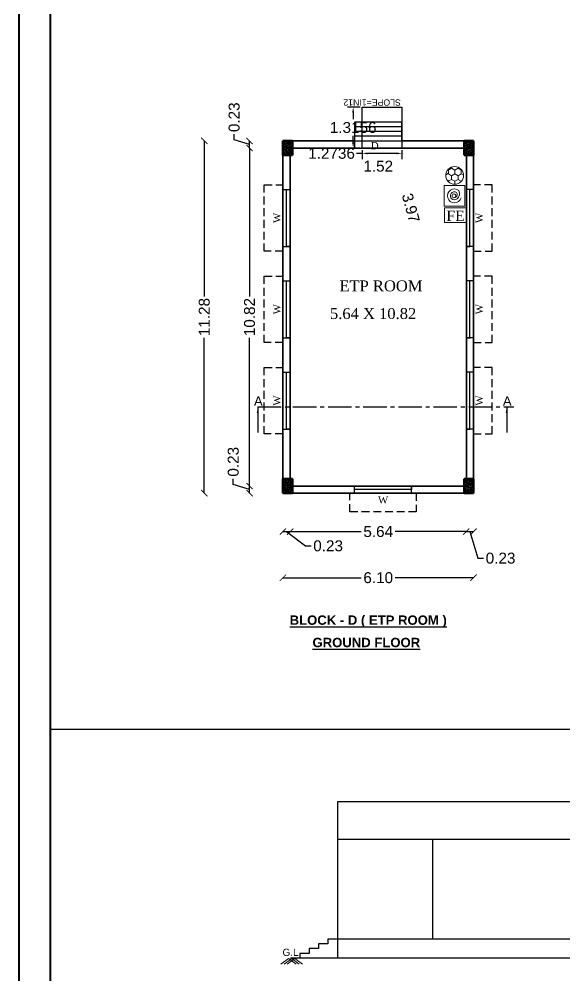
# Model space of a CAD drawing. Header units: metres. Extents: x 7359 to 7957, y 2407 to 2751.
# Drawn here: x 7870.43 to 7887.9, y 2487.24 to 2517.87 of the extents above; entities that cross this region are included whole.
import ezdxf

# ---------------------------------------------------------------- set-up
doc = ezdxf.new("R2010")
doc.units = ezdxf.units.M
doc.header["$MEASUREMENT"] = 0
doc.linetypes.add('CENTER2', pattern=[1.125, 0.75, -0.125, 0.125, -0.125])
doc.linetypes.add('DASHED2', pattern=[0.375, 0.25, -0.125])
for name, color, linetype in [('BLK_4_DA_RAMP_1', 1, 'Continuous'), ('BLK_4_FLR_0_BLT_UP_AREA', 45, 'Continuous'), ('BLK_4_FLR_0_EXIT_WIDTH_DOOR', 2, 'Continuous'), ('BLK_4_FLR_0_REGULAR_ROOM_1', 117, 'Continuous'), ('Grid Lines', 8, 'Continuous'), ('WORKSHOP_AREA', 7, 'Continuous')]:
    doc.layers.add(name, color=color, linetype=linetype)
doc.layers.add('col', color=50, linetype='Continuous', lineweight=50)
doc.layers.add('DIST_EXIT', color=7, linetype='Continuous', lineweight=0)
doc.styles.add('Schedule', font='times.ttf', dxfattribs={"height": 9})
doc.styles.get("Standard").update_dxf_attribs({"font": 'arial.ttf', "height": 0.35})
doc.styles.add('TI', font='ariblk.ttf', dxfattribs={"height": 9})
doc.dimstyles.new('Copy(2) of Standard', dxfattribs={"dimtxt": 0.3, "dimasz": 0.2, "dimexe": 0.18, "dimexo": 0.0625, "dimgap": 0.09, "dimtad": 0, "dimzin": 0, "dimdsep": 46, "dimtxsty": 'Standard', "dimblk": 'ARCHTICK', "dimcen": 0.09, "dimse1": 1, "dimse2": 1, "dimclrd": 251, "dimclrt": 1, "dimadec": 0, "dimazin": 0, "dimtfac": 1, "dimtofl": 0, "dimtmove": 0, "dimatfit": 3, "dimfxl": 0, "dimtolj": 1, "dimtzin": 0, "dimarcsym": 0})
doc.dimstyles.get("Standard").update_dxf_attribs({"dimtxt": 0.18, "dimasz": 0.18, "dimexe": 0.18, "dimexo": 0.0625, "dimgap": 0.09, "dimtad": 0, "dimtih": 1, "dimtoh": 1, "dimdec": 4, "dimzin": 0, "dimdsep": 46, "dimtxsty": 'Standard', "dimcen": 0.09, "dimadec": 0, "dimazin": 0, "dimtfac": 1, "dimtdec": 4, "dimtofl": 0, "dimtmove": 0, "dimatfit": 3, "dimfxl": 0, "dimtolj": 1, "dimtzin": 0, "dimarcsym": 0})
doc.dimstyles.new('STANDARD$0', dxfattribs={"dimtxt": 0.25, "dimasz": 0.18, "dimexe": 0.15, "dimexo": 0.15, "dimgap": 0.1, "dimtad": 0, "dimzin": 0, "dimdsep": 46, "dimtxsty": 'Standard', "dimblk": 'OBLIQUE', "dimcen": 0.0625, "dimdle": 0.02, "dimadec": 0, "dimazin": 0, "dimtfac": 1, "dimtix": 1, "dimtofl": 0, "dimtmove": 2, "dimatfit": 3, "dimldrblk": 'OBLIQUE', "dimfxl": 0, "dimtolj": 1, "dimtzin": 0, "dimarcsym": 0})

# ---------------------------------------------------------------- blocks, each defined once
blk = doc.blocks.new('DDF')
at = {"layer": 'Grid Lines', "ltscale": 10}
h = blk.add_hatch(dxfattribs=at)
h.set_pattern_fill('AR-CONC', color=256, scale=0.2, style=0)
h.set_pattern_definition([(50, (-951.191, -188.8332), (1.434520365, -0.12550427), [0.15, -1.65]), (355, (-951.191, -188.8332), (-0.277502667, 1.504384267), [0.12, -1.32]), (100.4514, (-951.0714, -188.8436), (1.157018763, 1.378879084), [0.12748038, -1.402284224]), (46.1842, (-951.191, -188.4332), (2.134482097, -0.33103803), [0.225, -2.475]), (96.6356, (-951.013, -188.4608), (1.86932541, 1.94823574), [0.191220576, -2.103426]), (351.1842, (-951.191, -188.4332), (1.86932389, 1.9482372), [0.18, -1.98]), (21, (-950.991, -188.5332), (1.193814104, -0.805237781), [0.15, -1.65]), (326, (-950.991, -188.5332), (0.486630664, 1.45030009), [0.12, -1.32]), (71.4514, (-950.8915, -188.6003), (1.680445257, 0.645060993), [0.12748038, -1.402284224]), (37.5, (-951.191, -188.8332), (0.0243197106, 0.6657877077), [0, -1.304, 0, -1.34, 0, -1.325]), (7.5, (-951.191, -188.8332), (0.526139075, 0.788823424), [0, -0.764, 0, -1.274, 0, -0.505]), (327.5, (-951.637, -188.8332), (1.0676448723, -0.0451097435), [0, -0.5, 0, -1.56, 0, -2.07]), (317.5, (-951.837, -188.8332), (1.166372339, 0.200209965), [0, -0.65, 0, -1.036, 0, -1.47])])
h.paths.add_polyline_path([(101845.2, -25573.2), (101833.2, -25573.2), (101833.2, -25582.2), (101845.2, -25582.2)])
h.paths.add_polyline_path([(101845.2, -25564.2), (101833.2, -25564.2), (101833.2, -25573.2), (101845.2, -25573.2)])
at = {"layer": 'col', "ltscale": 10}
for p, q in [((101833.2, -25564.2), (101845.2, -25564.2)), ((101833.2, -25582.2), (101833.2, -25564.2)), ((101845.2, -25564.2), (101845.2, -25582.2)), ((101845.2, -25582.2), (101833.2, -25582.2))]:
    blk.add_line(p, q, dxfattribs=at)
blk = doc.blocks.new('_ArchTick')
at = {"color": 0, "linetype": 'ByBlock', "const_width": 0.15}
blk.add_lwpolyline([(-0.5, -0.5), (0.5, 0.5)], dxfattribs=at)
blk = doc.blocks.new('*D325')
at = {"color": 251, "lineweight": -2}
for p, q in [((7878.876, 2501.462), (7879.106, 2501.462)), ((7878.991, 2501.462), (7879.597, 2501.005)), ((7879.597, 2501.005), (7879.777, 2501.005))]:
    blk.add_line(p, q, dxfattribs=at)
at = {"layer": 'Defpoints', "color": 0}
for p in [(7878.876, 2503.447), (7879.106, 2503.447), (7879.106, 2501.462)]:
    blk.add_point(p, dxfattribs=at)
at = {"color": 251, "lineweight": -2, "xscale": 0.2, "yscale": 0.2, "zscale": 0.2, "rotation": 180}
blk.add_blockref('_ArchTick', (7878.876, 2501.462), dxfattribs=at)
at = {"color": 251, "lineweight": -2, "xscale": 0.2, "yscale": 0.2, "zscale": 0.2}
blk.add_blockref('_ArchTick', (7879.106, 2501.462), dxfattribs=at)
at = {"color": 1, "insert": (7880.322, 2501.005), "char_height": 0.35, "attachment_point": 5}
blk.add_mtext('\\A1;0.23', dxfattribs=at)
blk = doc.blocks.new('*D326')
at = {"color": 251, "lineweight": -2}
for p, q in [((7879.106, 2501.462), (7881.382, 2501.462)), ((7884.746, 2501.462), (7882.47, 2501.462))]:
    blk.add_line(p, q, dxfattribs=at)
at = {"layer": 'Defpoints', "color": 0}
for p in [(7879.106, 2503.447), (7884.746, 2503.251), (7884.746, 2501.462)]:
    blk.add_point(p, dxfattribs=at)
at = {"color": 251, "lineweight": -2, "xscale": 0.2, "yscale": 0.2, "zscale": 0.2, "rotation": 180}
blk.add_blockref('_ArchTick', (7879.106, 2501.462), dxfattribs=at)
at = {"color": 251, "lineweight": -2, "xscale": 0.2, "yscale": 0.2, "zscale": 0.2}
blk.add_blockref('_ArchTick', (7884.746, 2501.462), dxfattribs=at)
at = {"color": 1, "insert": (7881.926, 2501.462), "char_height": 0.35, "attachment_point": 5}
blk.add_mtext('\\A1;5.64', dxfattribs=at)
blk = doc.blocks.new('*D327')
at = {"color": 251, "lineweight": -2}
for p, q in [((7884.746, 2501.462), (7884.976, 2501.462)), ((7884.861, 2501.462), (7885.116, 2500.611)), ((7885.116, 2500.611), (7885.296, 2500.611))]:
    blk.add_line(p, q, dxfattribs=at)
at = {"layer": 'Defpoints', "color": 0}
for p in [(7884.746, 2503.251), (7884.976, 2503.255), (7884.976, 2501.462)]:
    blk.add_point(p, dxfattribs=at)
at = {"color": 251, "lineweight": -2, "xscale": 0.2, "yscale": 0.2, "zscale": 0.2, "rotation": 180}
blk.add_blockref('_ArchTick', (7884.746, 2501.462), dxfattribs=at)
at = {"color": 251, "lineweight": -2, "xscale": 0.2, "yscale": 0.2, "zscale": 0.2}
blk.add_blockref('_ArchTick', (7884.976, 2501.462), dxfattribs=at)
at = {"color": 1, "insert": (7885.841, 2500.611), "char_height": 0.35, "attachment_point": 5}
blk.add_mtext('\\A1;0.23', dxfattribs=at)
blk = doc.blocks.new('*D370')
at = {"color": 251, "lineweight": -2}
for p, q in [((7878.876, 2499.985), (7881.381, 2499.985)), ((7884.976, 2499.985), (7882.471, 2499.985))]:
    blk.add_line(p, q, dxfattribs=at)
at = {"layer": 'Defpoints', "color": 0}
for p in [(7878.876, 2503.644), (7884.976, 2503.644), (7884.976, 2499.985)]:
    blk.add_point(p, dxfattribs=at)
at = {"color": 251, "lineweight": -2, "xscale": 0.2, "yscale": 0.2, "zscale": 0.2, "rotation": 180}
blk.add_blockref('_ArchTick', (7878.876, 2499.985), dxfattribs=at)
at = {"color": 251, "lineweight": -2, "xscale": 0.2, "yscale": 0.2, "zscale": 0.2}
blk.add_blockref('_ArchTick', (7884.976, 2499.985), dxfattribs=at)
at = {"color": 1, "insert": (7881.926, 2499.985), "char_height": 0.35, "attachment_point": 5}
blk.add_mtext('\\A1;6.10', dxfattribs=at)
blk = doc.blocks.new('*D371')
at = {"color": 251, "lineweight": -2}
for p, q in [((7877.288, 2502.973), (7877.288, 2503.153)), ((7877.809, 2502.806), (7877.288, 2502.973)), ((7877.809, 2502.691), (7877.809, 2502.921))]:
    blk.add_line(p, q, dxfattribs=at)
at = {"layer": 'Defpoints', "color": 0}
for p in [(7877.809, 2502.921), (7879.52, 2502.921), (7879.52, 2502.691)]:
    blk.add_point(p, dxfattribs=at)
at = {"color": 251, "lineweight": -2, "xscale": 0.2, "yscale": 0.2, "zscale": 0.2}
for p, rotation in [((7877.809, 2502.921), 90), ((7877.809, 2502.691), 270)]:
    blk.add_blockref('_ArchTick', p, dxfattribs=dict(at, rotation=rotation))
at = {"color": 1, "insert": (7877.288, 2503.698), "char_height": 0.35, "attachment_point": 5, "rotation": 90}
blk.add_mtext('\\A1;0.23', dxfattribs=at)
blk = doc.blocks.new('*D372')
at = {"color": 251, "lineweight": -2}
for p, q in [((7877.809, 2513.741), (7877.809, 2508.993)), ((7877.809, 2502.921), (7877.809, 2507.669))]:
    blk.add_line(p, q, dxfattribs=at)
at = {"layer": 'Defpoints', "color": 0}
for p in [(7877.809, 2513.741), (7879.37, 2513.741), (7879.52, 2502.921)]:
    blk.add_point(p, dxfattribs=at)
at = {"color": 251, "lineweight": -2, "xscale": 0.2, "yscale": 0.2, "zscale": 0.2}
for p, rotation in [((7877.809, 2513.741), 90), ((7877.809, 2502.921), 270)]:
    blk.add_blockref('_ArchTick', p, dxfattribs=dict(at, rotation=rotation))
at = {"color": 1, "insert": (7877.809, 2508.331), "char_height": 0.35, "attachment_point": 5, "rotation": 90}
blk.add_mtext('\\A1;10.82', dxfattribs=at)
blk = doc.blocks.new('*D373')
at = {"color": 251, "lineweight": -2}
for p, q in [((7877.315, 2514.004), (7877.315, 2514.184)), ((7877.809, 2513.856), (7877.315, 2514.004)), ((7877.809, 2513.741), (7877.809, 2513.971))]:
    blk.add_line(p, q, dxfattribs=at)
at = {"layer": 'Defpoints', "color": 0}
for p in [(7877.809, 2513.971), (7879.377, 2513.971), (7879.37, 2513.741)]:
    blk.add_point(p, dxfattribs=at)
at = {"color": 251, "lineweight": -2, "xscale": 0.2, "yscale": 0.2, "zscale": 0.2}
for p, rotation in [((7877.809, 2513.971), 90), ((7877.809, 2513.741), 270)]:
    blk.add_blockref('_ArchTick', p, dxfattribs=dict(at, rotation=rotation))
at = {"color": 1, "insert": (7877.315, 2514.729), "char_height": 0.35, "attachment_point": 5, "rotation": 90}
blk.add_mtext('\\A1;0.23', dxfattribs=at)
blk = doc.blocks.new('*D374')
at = {"color": 251, "lineweight": -2}
for p, q in [((7876.36, 2513.971), (7876.36, 2508.995)), ((7876.36, 2502.691), (7876.36, 2507.667))]:
    blk.add_line(p, q, dxfattribs=at)
at = {"layer": 'Defpoints', "color": 0}
for p in [(7880.021, 2513.971), (7876.36, 2502.691), (7880.021, 2502.691)]:
    blk.add_point(p, dxfattribs=at)
at = {"color": 251, "lineweight": -2, "xscale": 0.2, "yscale": 0.2, "zscale": 0.2}
for p, rotation in [((7876.36, 2513.971), 90), ((7876.36, 2502.691), 270)]:
    blk.add_blockref('_ArchTick', p, dxfattribs=dict(at, rotation=rotation))
at = {"color": 1, "insert": (7876.36, 2508.331), "char_height": 0.35, "attachment_point": 5, "rotation": 90}
blk.add_mtext('\\A1;11.28', dxfattribs=at)
blk = doc.blocks.new('A$C57323508')
at = {"lineweight": 9}
for p, q in [((0.134, 0.647), (0.158, 0.647)), ((0.213, 0.509), (0.134, 0.647)), ((0.134, 0.372), (0.213, 0.509)), ((0.158, 0.647), (0.181, 0.687)), ((0.213, 0.509), (0.372, 0.509)), ((0.372, 0.509), (0.451, 0.647)), ((0.451, 0.372), (0.372, 0.509)), ((0.475, 0.647), (0.41, 0.759)), ((0.475, 0.647), (0.634, 0.647)), ((0.689, 0.509), (0.61, 0.647)), ((0.61, 0.372), (0.689, 0.509)), ((0.634, 0.647), (0.648, 0.671)), ((0.689, 0.509), (0.737, 0.509)), ((0, 0.372), (0.134, 0.372)), ((0.126, 0.097), (0.134, 0.097)), ((0.213, 0.234), (0.134, 0.372)), ((0.134, 0.097), (0.213, 0.234)), ((0.141, 0.084), (0.134, 0.097)), ((0.213, 0.234), (0.372, 0.234)), ((0.372, 0.234), (0.451, 0.372)), ((0.451, 0.097), (0.372, 0.234)), ((0.396, 0), (0.451, 0.097)), ((0.451, 0.372), (0.61, 0.372)), ((0.451, 0.097), (0.61, 0.097)), ((0.689, 0.234), (0.61, 0.372)), ((0.61, 0.097), (0.689, 0.234)), ((0.618, 0.084), (0.61, 0.097)), ((0.689, 0.234), (0.73, 0.234))]:
    blk.add_line(p, q, dxfattribs=at)
blk.add_circle((0.38, 0.38), 0.38, dxfattribs=at)
blk = doc.blocks.new('A$C3F6E631D')
at = {"lineweight": 9}
for p, q in [((0, 0.885), (0.902, 0.885)), ((0, 0), (0, 0.885)), ((0.902, 0.885), (0.902, 0)), ((0.902, 0), (0, 0))]:
    blk.add_line(p, q, dxfattribs=at)
blk.add_circle((0.448, 0.466), 0.0817, dxfattribs=at)
for centre, radius, start, end in [((0.448, 0.447), 0.299, 321.4372, 253.2573), ((0.449, 0.447), 0.174, 329.1263, 222.2936), ((0.509, 0.459), 0.135, 195.9931, 311.1342), ((0.543, 0.517), 0.292, 219.9012, 298.5281)]:
    blk.add_arc(centre, radius, start, end, dxfattribs=at)
blk = doc.blocks.new('A$C453E5C48')
at = {"linetype": 'ByBlock', "lineweight": 9}
for p, q in [((0, 0.489), (0.639, 0.489)), ((0, 0.063), (0, 0.489)), ((0.639, 0.489), (0.639, 0.063)), ((0.639, 0.063), (0, 0.063))]:
    blk.add_line(p, q, dxfattribs=at)
at = {"lineweight": 9, "style": 'Schedule'}
blk.add_text('FE', height=0.3048, dxfattribs=at).set_placement((0.051, 0.103))
blk = doc.blocks.new('*D222')
at = {"layer": 'BLK_4_DA_RAMP_1', "color": 0, "lineweight": -2}
for p, q in [((7881.35, 2515.057), (7880.944, 2515.057)), ((7881.124, 2514.877), (7881.124, 2514.668)), ((7881.124, 2513.921), (7881.124, 2514.13)), ((7881.35, 2513.741), (7880.944, 2513.741))]:
    blk.add_line(p, q, dxfattribs=at)
at = {"layer": 'BLK_4_DA_RAMP_1', "color": 0}
for points in [[(7881.094, 2514.877), (7881.154, 2514.877), (7881.124, 2515.057)], [(7881.094, 2513.921), (7881.154, 2513.921), (7881.124, 2513.741)]]:
    blk.add_solid(points, dxfattribs=at)
at = {"layer": 'Defpoints', "color": 0}
for p in [(7881.124, 2515.057), (7881.412, 2515.057), (7881.412, 2513.741)]:
    blk.add_point(p, dxfattribs=at)
at = {"layer": 'BLK_4_DA_RAMP_1', "color": 0, "insert": (7881.124, 2514.399), "char_height": 0.35, "attachment_point": 5}
blk.add_mtext('\\A1;1.3156', dxfattribs=at)
blk = doc.blocks.new('*D223')
at = {"layer": 'BLK_4_DA_RAMP_1', "color": 0, "lineweight": -2}
for p, q in [((7881.412, 2513.572), (7881.232, 2513.572)), ((7881.412, 2513.678), (7881.412, 2513.392)), ((7882.506, 2513.572), (7881.592, 2513.572)), ((7882.686, 2513.678), (7882.686, 2513.392))]:
    blk.add_line(p, q, dxfattribs=at)
at = {"layer": 'BLK_4_DA_RAMP_1', "color": 0}
for points in [[(7881.592, 2513.602), (7881.592, 2513.542), (7881.412, 2513.572)], [(7882.506, 2513.602), (7882.506, 2513.542), (7882.686, 2513.572)]]:
    blk.add_solid(points, dxfattribs=at)
at = {"layer": 'Defpoints', "color": 0}
for p in [(7881.412, 2513.741), (7881.412, 2513.572), (7882.686, 2513.741)]:
    blk.add_point(p, dxfattribs=at)
at = {"layer": 'BLK_4_DA_RAMP_1', "color": 0, "insert": (7880.432, 2513.572), "char_height": 0.35, "attachment_point": 5}
blk.add_mtext('\\A1;1.2736', dxfattribs=at)
blk = doc.blocks.new('*D224')
at = {"layer": 'Defpoints', "color": 0}
for p in [(7881.166, 2513.741), (7882.686, 2513.741), (7882.686, 2513.162)]:
    blk.add_point(p, dxfattribs=at)
at = {"layer": 'BLK_4_FLR_0_EXIT_WIDTH_DOOR', "color": 0, "insert": (7881.926, 2513.162), "char_height": 0.35, "attachment_point": 5}
blk.add_mtext('\\A1;1.52', dxfattribs=at)
blk = doc.blocks.new('*D225')
at = {"layer": 'Defpoints', "color": 0}
for p in [(7882.436, 2513.741), (7882.436, 2513.741), (7883.5, 2509.911)]:
    blk.add_point(p, dxfattribs=at)
at = {"layer": 'DIST_EXIT', "color": 0, "insert": (7882.968, 2511.826), "char_height": 0.35, "attachment_point": 5, "rotation": 285.519}
blk.add_mtext('\\A1;3.97', dxfattribs=at)

msp = doc.modelspace()

# ---------------------------------------------------------------- linework, layer by layer
for p, q in [((7882.68587, 2514.57098), (7881.16587, 2514.57098)), ((7881.16587, 2514.57098), (7881.16587, 2513.97098)), ((7882.68587, 2514.42098), (7881.16587, 2514.42098)), ((7882.68587, 2513.97098), (7882.68587, 2514.57098)), ((7882.68587, 2514.27098), (7881.16587, 2514.27098)), ((7882.68587, 2514.12098), (7881.16587, 2514.12098)), ((7881.16587, 2513.97098), (7878.87587, 2513.97098)), ((7878.87587, 2513.97098), (7878.87587, 2502.69098)), ((7881.16587, 2513.97098), (7881.16587, 2513.74098)), ((7881.16587, 2513.97098), (7882.68587, 2513.97098)), ((7884.97587, 2513.97098), (7882.68587, 2513.97098)), ((7882.68587, 2513.97098), (7882.68587, 2513.74098)), ((7884.97587, 2502.69098), (7884.97587, 2513.97098)), ((7881.16587, 2513.74098), (7879.10587, 2513.74098)), ((7879.10587, 2513.74098), (7879.10587, 2502.92098)), ((7884.74587, 2513.74098), (7882.68587, 2513.74098)), ((7884.74587, 2502.92098), (7884.74587, 2513.74098)), ((7878.87732, 2512.41844), (7879.10587, 2512.41844)), ((7878.87732, 2510.55072), (7878.87732, 2512.41844)), ((7878.9916, 2510.59001), (7878.9916, 2512.41844)), ((7879.10587, 2512.41844), (7879.10587, 2510.59001)), ((7884.97443, 2512.41844), (7884.74587, 2512.41844)), ((7884.74587, 2512.41844), (7884.74587, 2510.59001)), ((7884.86015, 2510.59001), (7884.86015, 2512.41844)), ((7884.97443, 2510.55072), (7884.97443, 2512.41844)), ((7878.87732, 2510.59001), (7879.10587, 2510.59001)), ((7879.10587, 2510.59001), (7878.9916, 2510.59001)), ((7884.97443, 2510.59001), (7884.74587, 2510.59001)), ((7884.74587, 2510.59001), (7884.86015, 2510.59001)), ((7878.87732, 2509.49458), (7879.10587, 2509.49458)), ((7878.87732, 2507.62686), (7878.87732, 2509.49458)), ((7878.9916, 2507.66615), (7878.9916, 2509.49458)), ((7879.10587, 2509.49458), (7879.10587, 2507.66615)), ((7884.97298, 2509.49458), (7884.74443, 2509.49458)), ((7884.74443, 2509.49458), (7884.74443, 2507.66615)), ((7884.8587, 2507.66615), (7884.8587, 2509.49458)), ((7884.97298, 2507.62686), (7884.97298, 2509.49458)), ((7878.87732, 2507.66615), (7879.10587, 2507.66615)), ((7879.10587, 2507.66615), (7878.9916, 2507.66615)), ((7884.97298, 2507.66615), (7884.74443, 2507.66615)), ((7884.74443, 2507.66615), (7884.8587, 2507.66615)), ((7878.87732, 2506.57071), (7879.10587, 2506.57071)), ((7878.87732, 2504.70299), (7878.87732, 2506.57071)), ((7878.9916, 2504.74229), (7878.9916, 2506.57071)), ((7879.10587, 2506.57071), (7879.10587, 2504.74229)), ((7884.97443, 2506.57071), (7884.74587, 2506.57071)), ((7884.74587, 2506.57071), (7884.74587, 2504.74229)), ((7884.86015, 2504.74229), (7884.86015, 2506.57071)), ((7884.97443, 2504.70299), (7884.97443, 2506.57071)), ((7878.87732, 2504.74229), (7879.10587, 2504.74229)), ((7879.10587, 2504.74229), (7878.9916, 2504.74229)), ((7884.97443, 2504.74229), (7884.74587, 2504.74229)), ((7884.74587, 2504.74229), (7884.86015, 2504.74229)), ((7879.10587, 2502.92098), (7884.74587, 2502.92098)), ((7881.16587, 2502.69243), (7881.16587, 2502.92098)), ((7881.16587, 2502.92098), (7882.9943, 2502.92098)), ((7882.9943, 2502.80671), (7881.16587, 2502.80671)), ((7882.9943, 2502.69243), (7882.9943, 2502.92098)), ((7882.9943, 2502.92098), (7882.9943, 2502.80671)), ((7878.87587, 2502.69098), (7884.97587, 2502.69098)), ((7883.03359, 2502.69243), (7881.16587, 2502.69243)), ((7871.43492, 2495.14111), (7937.12557, 2495.14111)), ((7880.6181, 2492.80874), (7880.6181, 2487.80874)), ((7889.7581, 2492.80874), (7880.6181, 2492.80874)), ((7889.7581, 2491.60874), (7880.6181, 2491.60874)), ((7883.6581, 2491.60874), (7883.6581, 2488.40874)), ((7889.7581, 2488.40874), (7880.6181, 2488.40874)), ((7891.2581, 2487.80874), (7879.1181, 2487.80874))]:
    msp.add_line(p, q)
at = {"linetype": 'CENTER2'}
msp.add_line((7878.07121, 2505.4547), (7886.27002, 2505.4547), dxfattribs=at)
at = {"lineweight": 9}
for p, q in [((7879.05619, 2487.78849), (7878.8086, 2487.60871)), ((7879.15724, 2487.78849), (7878.91743, 2487.61436)), ((7879.2583, 2487.78849), (7879.01071, 2487.60871)), ((7879.05619, 2487.78849), (7879.30378, 2487.60871)), ((7879.15724, 2487.78849), (7879.39706, 2487.61436)), ((7879.2583, 2487.78849), (7879.50589, 2487.60871))]:
    msp.add_line(p, q, dxfattribs=at)
at = {"lineweight": 40}
for points in [[(7957.30486, 2525.09547), (7957.30486, 2442.09547), (7870.43492, 2442.09547), (7870.43492, 2525.09547)], [(7956.30486, 2524.09547), (7956.30486, 2443.09547), (7871.43492, 2443.09547), (7871.43492, 2524.09547)]]:
    msp.add_lwpolyline(points, close=True, dxfattribs=at)
at = {"linetype": 'DASHED2'}
for points in [[(7878.87732, 2510.59001), (7878.87732, 2510.44001), (7878.27732, 2510.44001), (7878.27732, 2512.41844), (7878.27732, 2512.56844), (7878.87732, 2512.56844), (7878.87732, 2512.41844)], [(7884.97443, 2510.59001), (7884.97443, 2510.44001), (7885.57443, 2510.44001), (7885.57443, 2512.41844), (7885.57443, 2512.56844), (7884.97443, 2512.56844), (7884.97443, 2512.41844)], [(7878.87732, 2507.66615), (7878.87732, 2507.51615), (7878.27732, 2507.51615), (7878.27732, 2509.49458), (7878.27732, 2509.64458), (7878.87732, 2509.64458), (7878.87732, 2509.49458)], [(7884.97298, 2507.66615), (7884.97298, 2507.51615), (7885.57298, 2507.51615), (7885.57298, 2509.49458), (7885.57298, 2509.64458), (7884.97298, 2509.64458), (7884.97298, 2509.49458)], [(7878.87732, 2504.74229), (7878.87732, 2504.59229), (7878.27732, 2504.59229), (7878.27732, 2506.57071), (7878.27732, 2506.72071), (7878.87732, 2506.72071), (7878.87732, 2506.57071)], [(7884.97443, 2504.74229), (7884.97443, 2504.59229), (7885.57443, 2504.59229), (7885.57443, 2506.57071), (7885.57443, 2506.72071), (7884.97443, 2506.72071), (7884.97443, 2506.57071)], [(7882.9943, 2502.69243), (7883.1443, 2502.69243), (7883.1443, 2502.09243), (7881.16587, 2502.09243), (7881.01587, 2502.09243), (7881.01587, 2502.69243), (7881.16587, 2502.69243)]]:
    msp.add_lwpolyline(points, dxfattribs=at)
msp.add_lwpolyline([(7880.6181, 2488.40874), (7880.3181, 2488.40874), (7880.3181, 2488.25874), (7880.0181, 2488.25874), (7880.0181, 2488.10874), (7879.7181, 2488.10874), (7879.7181, 2487.95874), (7879.4181, 2487.95874), (7879.4181, 2487.80968)])
at = {"layer": 'BLK_4_DA_RAMP_1'}
msp.add_lwpolyline([(7882.68587, 2513.74098), (7881.41224, 2513.74098), (7881.41224, 2515.05654), (7882.68587, 2515.05654)], close=True, dxfattribs=at)
at = {"layer": 'BLK_4_FLR_0_BLT_UP_AREA', "color": 46}
msp.add_lwpolyline([(7878.87588, 2502.69098), (7878.87588, 2513.97098), (7884.97588, 2513.97098), (7884.97588, 2502.69098)], close=True, dxfattribs=at)
at = {"layer": 'BLK_4_FLR_0_REGULAR_ROOM_1', "color": 4}
msp.add_lwpolyline([(7879.10587, 2502.92098), (7879.10587, 2513.74098), (7884.74587, 2513.74098), (7884.74587, 2502.92098)], close=True, dxfattribs=at)
at = {"layer": 'WORKSHOP_AREA', "color": 45}
msp.add_lwpolyline([(7879.10588, 2502.92098), (7879.10588, 2513.74098), (7884.74588, 2513.74098), (7884.74588, 2502.92098)], close=True, dxfattribs=at)

# ---------------------------------------------------------------- block references
at = {"xscale": 0.0253948036308471, "yscale": 0.0253948036308471, "zscale": 0.0253948036308471}
for p in [(5292.84151, 3163.16787), (5298.63678, 3163.16787), (5292.84151, 3152.34498), (5298.63678, 3152.34498)]:
    msp.add_blockref('DDF', p, dxfattribs=at)
at = {"linetype": 'ByBlock', "rotation": 90}
for name, p, xscale, yscale, zscale in [('A$C57323508', (7884.65535, 2512.58147), 0.7457739880663405, 0.7457739880663405, 0.7457739880663405), ('A$C3F6E631D', (7884.69654, 2511.87763), 0.7447621196646134, 0.7447621196646134, 0.7447621196646134)]:
    msp.add_blockref(name, p, dxfattribs=dict(at, xscale=xscale, yscale=yscale, zscale=zscale))
at = {"linetype": 'ByBlock', "xscale": 1.087580520170529, "yscale": 1.087580520170529, "zscale": 1.087580520170529}
msp.add_blockref('A$C453E5C48', (7884.05129, 2511.29543), dxfattribs=at)

# ---------------------------------------------------------------- texts
for p in [(7877.94849, 2505.49141), (7885.91488, 2505.49141)]:
    msp.add_text('A', height=0.3).set_placement(p)
at = {"attachment_point": 2, "style": 'TI'}
for s, insert, char_height, width in [('{\\fTimes New Roman|b0|i0|c0|p18;D}', (7881.81505, 2513.93358), 0.23, 0.5076143), ('{\\fTimes New Roman|b0|i0|c0|p18; ETP ROOM }', (7881.94727, 2509.50512), 0.35, 2.7204791), ('{\\fTimes New Roman|b0|i0|c0|p18;5.64 X 10.82}', (7881.76192, 2508.61929), 0.35, 3.1438161)]:
    msp.add_mtext(s, dxfattribs=dict(at, insert=insert, char_height=char_height, width=width))
at = {"char_height": 0.23, "rotation": 90, "style": 'TI'}
for insert, attachment_point in [((7878.57022, 2511.50589), 2), ((7885.28153, 2511.50589), 8), ((7878.57022, 2508.58203), 2), ((7885.28008, 2508.58203), 8), ((7878.57022, 2505.65817), 2), ((7885.28153, 2505.65817), 8)]:
    msp.add_mtext('{\\fTimes New Roman|b0|i0|c0|p18;W}', dxfattribs=dict(at, insert=insert, attachment_point=attachment_point))
at = {"insert": (7882.08175, 2502.58901), "char_height": 0.23, "attachment_point": 2, "style": 'TI'}
msp.add_mtext('{\\fTimes New Roman|b0|i0|c0|p18;W}', dxfattribs=at)
at = {"char_height": 0.3, "attachment_point": 1}
for s, insert, width in [('{\\fArial|b1|i0|c0|p34;\\LBLOCK - D ( ETP ROOM )}', (7879.09182, 2498.77835), 5.7930728), ('{\\fArial|b1|i0|c0|p34;\\LGROUND FLOOR}', (7879.82267, 2498.0619), 3.571286)]:
    msp.add_mtext(s, dxfattribs=dict(at, insert=insert, width=width))
at = {"lineweight": 5, "insert": (7879.37873, 2488.1061), "char_height": 0.23, "attachment_point": 3}
msp.add_mtext_dynamic_manual_height_columns('G.L', width=0.663573, gutter_width=12.5, heights=[0], dxfattribs=at)
at = {"layer": 'BLK_4_DA_RAMP_1', "color": 1, "insert": (7881.7299, 2515.09971), "char_height": 0.2, "width": 2.4, "attachment_point": 2, "rotation": 180}
msp.add_mtext('SLOPE=1IN12', dxfattribs=at)

# ---------------------------------------------------------------- dimensions: what is measured, and where the dimension line sits
for base, p1, p2, angle, picture, middle in [((7877.80898, 2513.97098), (7879.37006, 2513.74098), (7879.37655, 2513.97098), 270, '*D373', (7877.31516, 2514.27413)), ((7877.80898, 2513.74098), (7879.51964, 2502.92098), (7879.37006, 2513.74098), 270, '*D372', (7877.80898, 2508.33098)), ((7884.74587, 2501.46242), (7879.10587, 2503.44734), (7884.74587, 2503.25127), 180, '*D326', (7881.92587, 2501.46242)), ((7884.97587, 2501.46242), (7884.74587, 2503.25127), (7884.97587, 2503.25526), 180, '*D327', (7885.38631, 2500.61096))]:
    dim = msp.add_linear_dim(base=base, p1=p1, p2=p2, angle=angle, dimstyle='Copy(2) of Standard', override={"dimpost": '\\X', "dimtmove": 1})
    dim.commit()
    dim.dimension.update_dxf_attribs({"geometry": picture, "text_midpoint": middle})
for p1, p2, distance, picture, middle in [((7880.02087, 2513.97098), (7880.02087, 2502.69098), -3.66061, '*D374', (7876.36027, 2508.33098)), ((7878.87587, 2503.64422), (7884.97587, 2503.64422), -3.65908, '*D370', (7881.92587, 2499.98513))]:
    dim = msp.add_aligned_dim(p1=p1, p2=p2, distance=distance, dimstyle='Copy(2) of Standard', override={"dimpost": '\\X'})
    dim.commit()
    dim.dimension.update_dxf_attribs({"geometry": picture, "text_midpoint": middle})
for base, p1, p2, angle, picture, middle in [((7877.80898, 2502.92098), (7879.51964, 2502.69098), (7879.51964, 2502.92098), 90, '*D371', (7877.28805, 2503.2435)), ((7879.10587, 2501.46242), (7878.87587, 2503.44734), (7879.10587, 2503.44734), 0, '*D325', (7879.86737, 2501.0053))]:
    dim = msp.add_linear_dim(base=base, p1=p1, p2=p2, angle=angle, dimstyle='Copy(2) of Standard', override={"dimpost": '\\X', "dimtmove": 1})
    dim.commit()
    dim.dimension.update_dxf_attribs({"geometry": picture, "text_midpoint": middle, "dimtype": 161})
at = {"layer": 'BLK_4_DA_RAMP_1'}
dim = msp.add_aligned_dim(p1=(7881.41224, 2513.74098), p2=(7881.41224, 2515.05654), distance=0.28818, dimstyle='Standard', dxfattribs=at)
dim.commit()
dim.dimension.update_dxf_attribs({"geometry": '*D222', "text_midpoint": (7881.12407, 2514.39876)})
at = {"layer": 'BLK_4_DA_RAMP_1', "color": 2}
dim = msp.add_aligned_dim(p1=(7882.68587, 2513.74098), p2=(7881.41224, 2513.74098), distance=0.1685, dimstyle='Standard', dxfattribs=at)
dim.commit()
dim.dimension.update_dxf_attribs({"geometry": '*D223', "text_midpoint": (7880.43234, 2513.57248)})
at = {"layer": 'BLK_4_FLR_0_EXIT_WIDTH_DOOR'}
dim = msp.add_aligned_dim(p1=(7881.16587, 2513.74098), p2=(7882.68587, 2513.74098), distance=-0.57918, dimstyle='STANDARD$0', override={"dimtxt": 0.18, "dimexe": 0.18, "dimexo": 0.0625, "dimgap": 0.09, "dimblk": 'ArchTick', "dimcen": 0.09, "dimdle": 0, "dimse1": 1, "dimse2": 1, "dimsd1": 1, "dimsd2": 1, "dimtix": 0, "dimtmove": 0, "dimfxl": 1, "dimfxlon": 0}, dxfattribs=at)
dim.commit()
dim.dimension.update_dxf_attribs({"geometry": '*D224', "text_midpoint": (7881.92587, 2513.16181)})
at = {"layer": 'DIST_EXIT'}
dim = msp.add_aligned_dim(p1=(7883.49968, 2509.91133), p2=(7882.43625, 2513.74098), distance=0, dimstyle='STANDARD$0', override={"dimtxt": 0.18, "dimexe": 0.18, "dimexo": 0.0625, "dimgap": 0.09, "dimblk": 'ArchTick', "dimcen": 0.09, "dimdle": 0, "dimse1": 1, "dimse2": 1, "dimsd1": 1, "dimsd2": 1, "dimtix": 0, "dimtmove": 0, "dimfxl": 1, "dimfxlon": 0}, dxfattribs=at)
dim.commit()
dim.dimension.update_dxf_attribs({"geometry": '*D225', "text_midpoint": (7882.96797, 2511.82616)})

# ---------------------------------------------------------------- leaders
for points in [[(7878.07121, 2505.45576), (7878.07121, 2504.63825)], [(7886.0376, 2505.45576), (7886.0376, 2504.63825)]]:
    msp.add_leader(points, dimstyle='Copy(2) of Standard', override={"dimgap": 0.09, "dimtad": 0})

doc.saveas('drawing.dxf')
